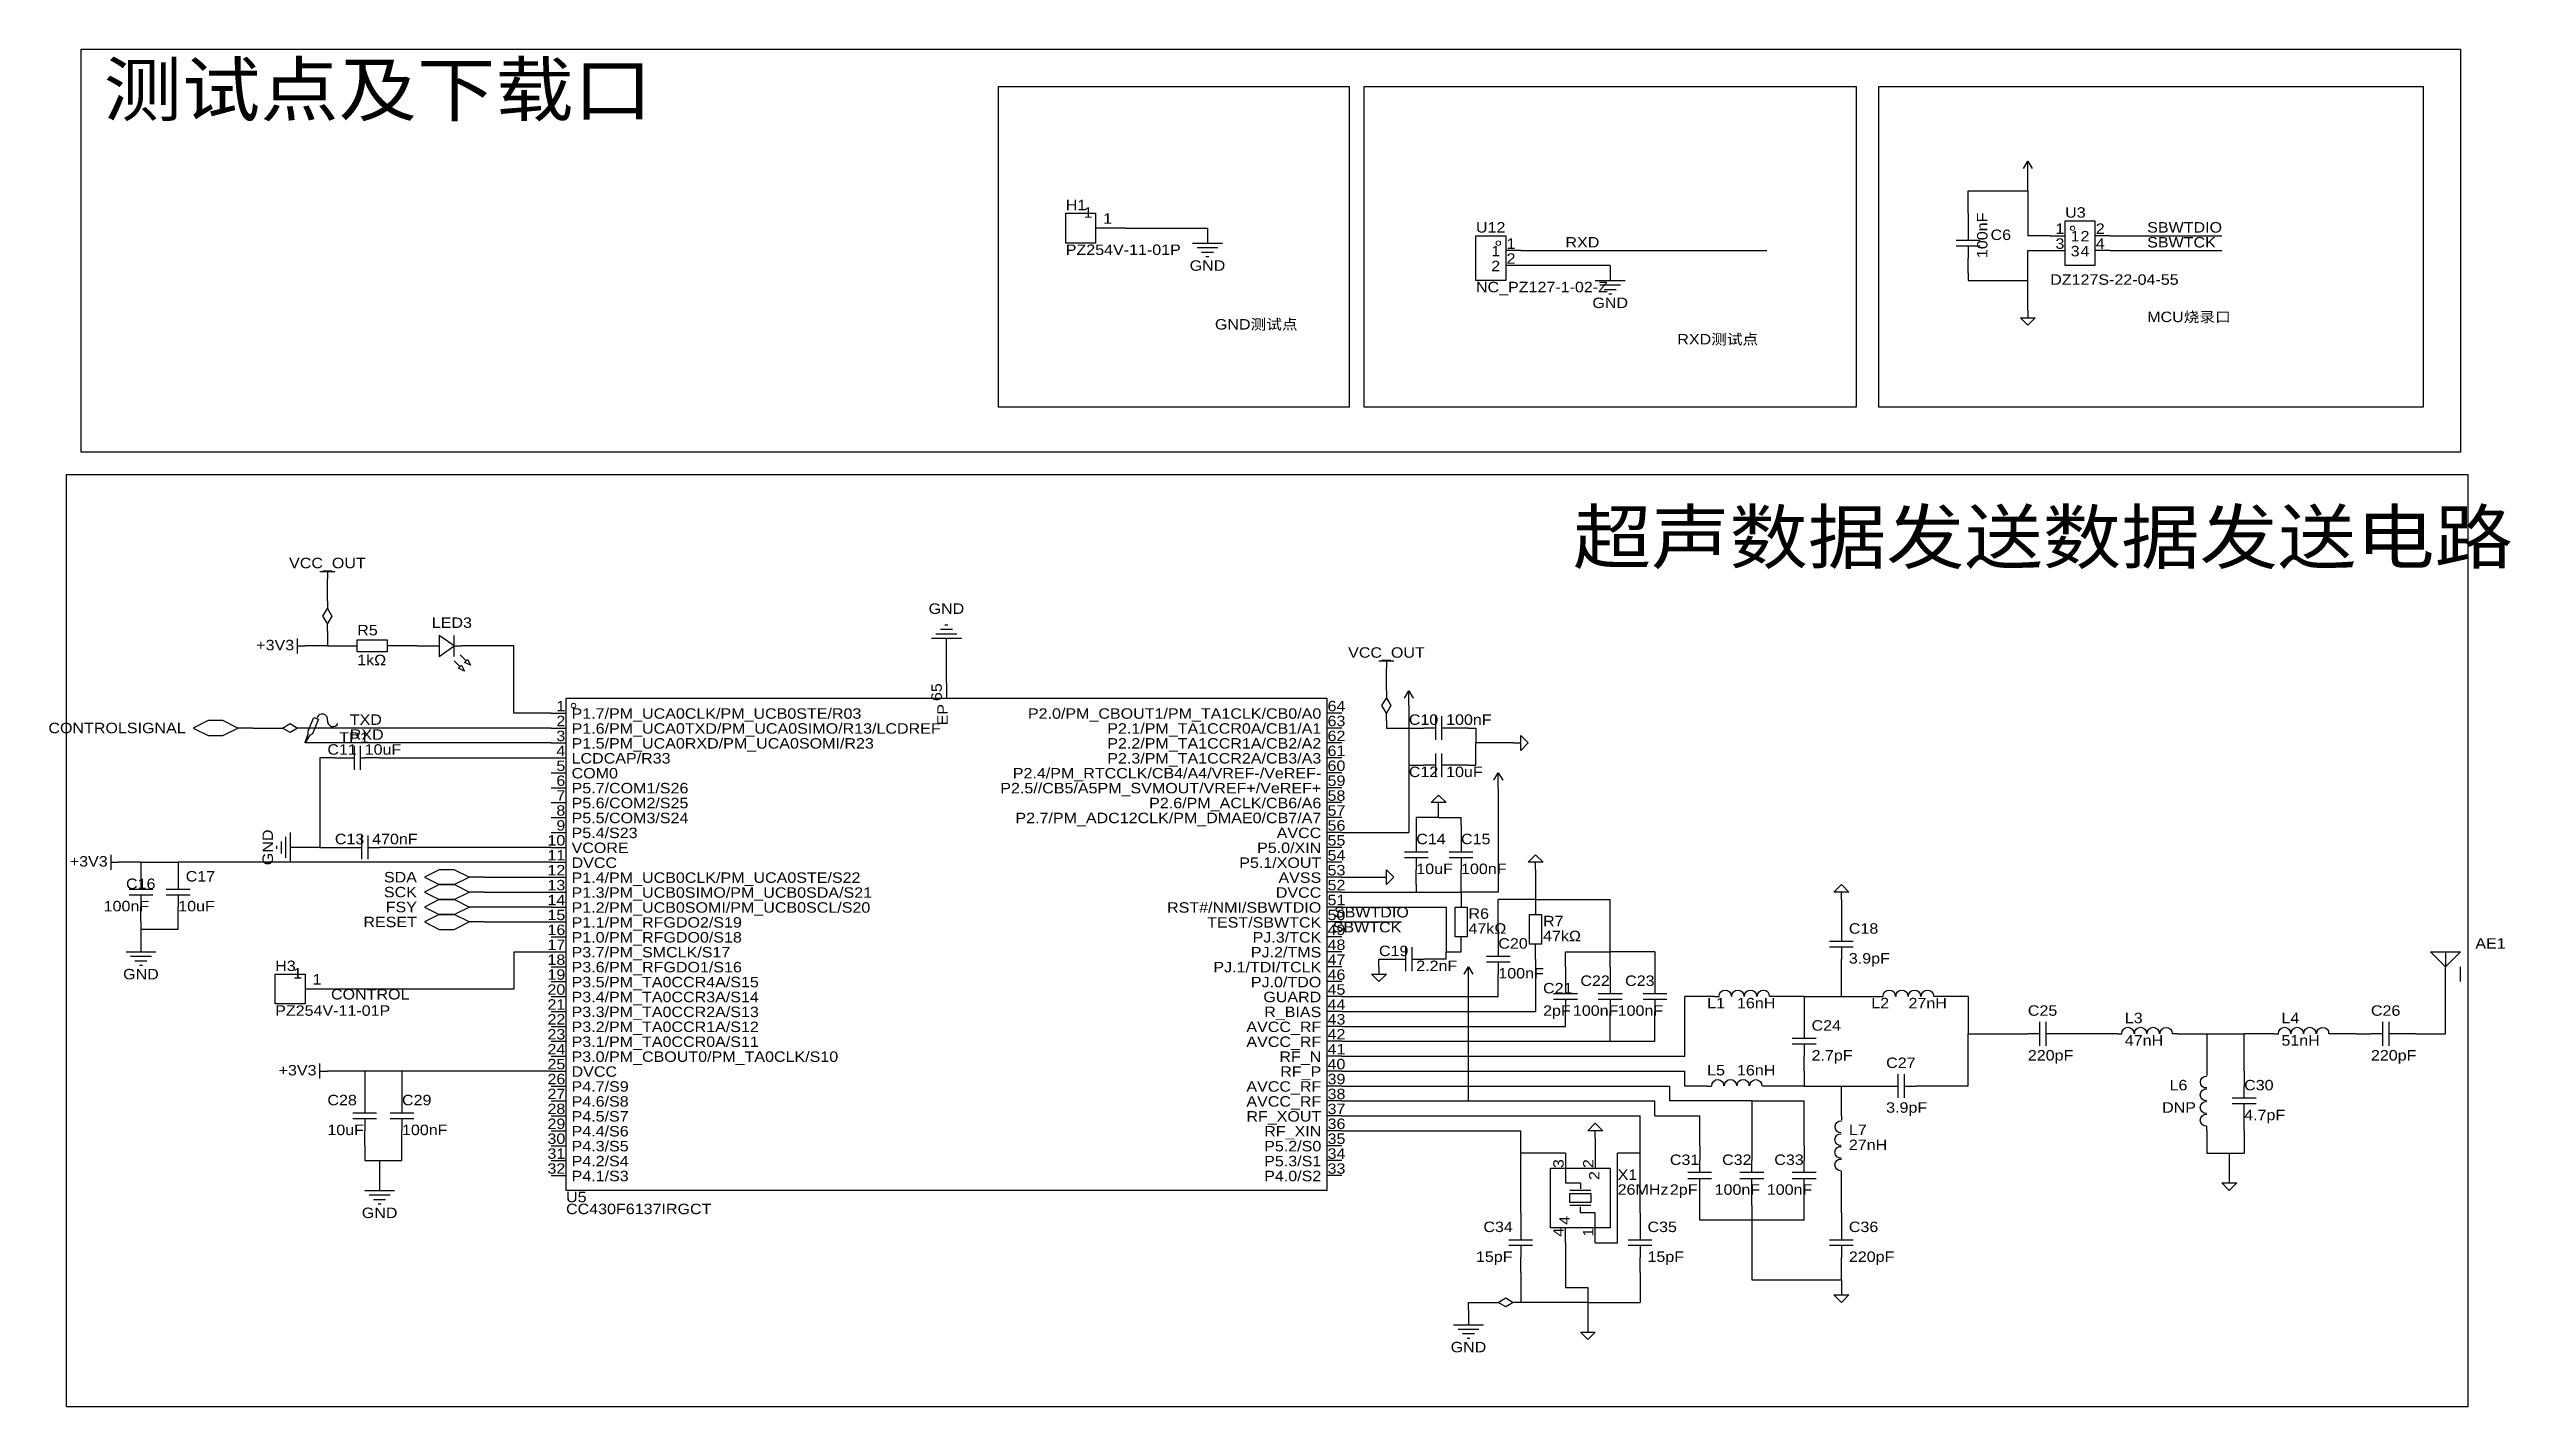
# Model space of a CAD drawing. Header units: millimetres. Extents: x 3 to 423, y 62 to 293.
import ezdxf
from ezdxf.enums import TextEntityAlignment as Align

# ---------------------------------------------------------------- set-up
doc = ezdxf.new("R2010")
doc.units = ezdxf.units.MM
doc.header["$MEASUREMENT"] = 0
doc.styles.get("Standard").update_dxf_attribs({"font": 'arial.ttf'})

msp = doc.modelspace()

# ---------------------------------------------------------------- linework, layer by layer
at = {"color": 1, "true_color": 0x000000}
for points in [[(8.89, 293.37), (414.02, 293.37), (414.02, 224.79), (8.89, 224.79)], [(165.1, 287.02), (224.79, 287.02), (224.79, 232.41), (165.1, 232.41)], [(227.33, 287.02), (311.15, 287.02), (311.15, 232.41), (227.33, 232.41)], [(314.96, 287.02), (407.67, 287.02), (407.67, 232.41), (314.96, 232.41)], [(6.35, 220.98), (415.29, 220.98), (415.29, 62.23), (6.35, 62.23)], [(50.8, 195.58), (50.04, 196.85), (50.8, 198.12), (51.56, 196.85)], [(231.14, 180.34), (230.38, 181.61), (231.14, 182.88), (231.9, 181.61)], [(43.18, 177.8), (44.45, 178.56), (45.72, 177.8), (44.45, 177.04)], [(250.19, 80.01), (251.46, 80.77), (252.73, 80.01), (251.46, 79.25)]]:
    msp.add_lwpolyline(points, close=True, dxfattribs=at)
at = {"color": 1, "true_color": 0xa00000}
for points in [[(339.6, 273.05), (340.36, 274.32)], [(340.36, 271.78), (340.36, 274.32)], [(340.36, 274.32), (341.12, 273.05)], [(198.12, 260.35), (203.2, 260.35)], [(328.17, 260.86), (332.23, 260.86)], [(330.2, 262.89), (330.2, 260.86)], [(198.88, 259.59), (202.44, 259.59)], [(199.64, 258.83), (201.68, 258.83)], [(200.41, 258.06), (200.91, 258.06)], [(332.23, 259.84), (328.17, 259.84)], [(330.2, 259.84), (330.2, 257.81)], [(266.7, 254), (271.78, 254)], [(267.46, 253.24), (271.02, 253.24)], [(268.22, 252.48), (270.26, 252.48)], [(268.99, 251.71), (269.49, 251.71)], [(340.36, 248.92), (340.36, 247.65), (341.63, 247.65), (340.36, 246.38), (339.09, 247.65), (340.36, 247.65)], [(49.53, 204.47), (52.07, 204.47)], [(50.8, 204.47), (50.8, 203.2)], [(45.72, 190.5), (45.72, 193.04)], [(72.39, 189.99), (72.39, 193.55)], [(158.75, 193.04), (153.67, 193.04)], [(157.99, 193.8), (154.43, 193.8)], [(157.23, 194.56), (155.19, 194.56)], [(156.46, 195.33), (155.96, 195.33)], [(45.72, 191.77), (46.99, 191.77)], [(68.58, 191.77), (69.85, 191.77)], [(72.39, 191.77), (73.66, 191.77)], [(72.39, 189.23), (73.41, 188.21)], [(73.41, 190.25), (74.42, 189.23)], [(229.87, 189.23), (232.41, 189.23)], [(231.14, 189.23), (231.14, 187.96)], [(234.19, 182.88), (234.95, 184.15)], [(234.95, 181.61), (234.95, 184.15)], [(234.95, 184.15), (235.71, 182.88)], [(239.52, 177.8), (237.49, 177.8)], [(239.52, 175.77), (239.52, 179.83)], [(240.54, 179.83), (240.54, 175.77)], [(242.57, 177.8), (240.54, 177.8)], [(252.73, 175.26), (254, 175.26), (254, 176.53), (255.27, 175.26), (254, 173.99), (254, 175.26)], [(54.61, 172.72), (55.37, 172.72)], [(55.37, 174.75), (55.37, 170.69)], [(56.39, 174.75), (56.39, 170.69)], [(56.39, 172.72), (57.15, 172.72)], [(239.52, 169.42), (239.52, 173.48)], [(240.54, 173.48), (240.54, 169.42)], [(239.52, 171.45), (237.49, 171.45)], [(242.57, 171.45), (240.54, 171.45)], [(249.43, 168.91), (250.19, 170.18)], [(250.19, 167.64), (250.19, 170.18)], [(250.19, 170.18), (250.95, 168.91)], [(240.03, 163.83), (240.03, 165.1), (238.76, 165.1), (240.03, 166.37), (241.3, 165.1), (240.03, 165.1)], [(44.45, 160.02), (44.45, 154.94)], [(56.64, 155.45), (56.64, 159.51)], [(57.66, 159.51), (57.66, 155.45)], [(13.97, 153.67), (13.97, 156.21)], [(42.16, 157.73), (42.16, 157.23)], [(42.93, 158.5), (42.93, 156.46)], [(43.69, 159.26), (43.69, 155.7)], [(54.61, 157.48), (56.64, 157.48)], [(57.66, 157.48), (59.69, 157.48)], [(234.19, 156.72), (238.25, 156.72)], [(238.25, 155.7), (234.19, 155.7)], [(236.22, 158.75), (236.22, 156.72)], [(236.22, 155.7), (236.22, 153.67)], [(241.81, 156.72), (245.87, 156.72)], [(245.87, 155.7), (241.81, 155.7)], [(243.84, 158.75), (243.84, 156.72)], [(243.84, 155.7), (243.84, 153.67)], [(256.54, 153.67), (256.54, 154.94), (255.27, 154.94), (256.54, 156.21), (257.81, 154.94), (256.54, 154.94)], [(13.97, 154.94), (15.24, 154.94)], [(19.05, 152.4), (19.05, 150.37)], [(25.4, 152.4), (25.4, 150.37)], [(229.87, 152.4), (231.14, 152.4), (231.14, 153.67), (232.41, 152.4), (231.14, 151.13), (231.14, 152.4)], [(308.61, 148.59), (308.61, 149.86), (307.34, 149.86), (308.61, 151.13), (309.88, 149.86), (308.61, 149.86)], [(17.02, 150.37), (21.08, 150.37)], [(21.08, 149.35), (17.02, 149.35)], [(19.05, 149.35), (19.05, 147.32)], [(23.37, 150.37), (27.43, 150.37)], [(27.43, 149.35), (23.37, 149.35)], [(25.4, 149.35), (25.4, 147.32)], [(308.61, 143.51), (308.61, 141.48)], [(16.51, 139.7), (21.59, 139.7)], [(17.27, 138.94), (20.83, 138.94)], [(232.41, 138.43), (234.44, 138.43)], [(234.44, 136.4), (234.44, 140.46)], [(235.46, 140.46), (235.46, 136.4)], [(235.46, 138.43), (237.49, 138.43)], [(248.16, 138.94), (252.22, 138.94)], [(250.19, 140.97), (250.19, 138.94)], [(306.58, 141.48), (310.64, 141.48)], [(310.64, 140.46), (306.58, 140.46)], [(308.61, 140.46), (308.61, 138.43)], [(411.48, 137.16), (408.94, 139.7)], [(408.94, 139.7), (411.48, 139.7), (414.02, 139.7)], [(414.02, 139.7), (411.48, 137.16)], [(411.48, 139.7), (411.48, 137.16)], [(18.03, 138.18), (20.07, 138.18)], [(18.8, 137.41), (19.3, 137.41)], [(229.87, 137.16), (229.87, 135.89), (231.14, 135.89), (229.87, 134.62), (228.6, 135.89), (229.87, 135.89)], [(244.35, 135.89), (245.11, 137.16)], [(245.11, 134.62), (245.11, 137.16)], [(245.11, 137.16), (245.87, 135.89)], [(252.22, 137.92), (248.16, 137.92)], [(250.19, 137.92), (250.19, 135.89)], [(261.62, 134.62), (261.62, 132.59)], [(269.24, 134.62), (269.24, 132.59)], [(276.86, 134.62), (276.86, 132.59)], [(259.59, 132.59), (263.65, 132.59)], [(263.65, 131.57), (259.59, 131.57)], [(261.62, 131.57), (261.62, 129.54)], [(267.21, 132.59), (271.27, 132.59)], [(271.27, 131.57), (267.21, 131.57)], [(269.24, 131.57), (269.24, 129.54)], [(274.83, 132.59), (278.89, 132.59)], [(278.89, 131.57), (274.83, 131.57)], [(276.86, 131.57), (276.86, 129.54)], [(287.81, 132.1), (287.86, 132.51), (288.08, 132.87), (288.42, 133.11), (288.82, 133.19), (289.23, 133.1), (289.57, 132.87), (289.79, 132.51), (289.83, 132.09)], [(289.97, 132.1), (290.01, 132.51), (290.23, 132.87), (290.57, 133.11), (290.98, 133.19), (291.38, 133.11), (291.72, 132.87), (291.94, 132.51), (291.99, 132.1)], [(292.12, 132.1), (292.17, 132.51), (292.38, 132.87), (292.73, 133.11), (293.13, 133.19), (293.53, 133.11), (293.87, 132.87), (294.09, 132.51), (294.14, 132.1)], [(294.31, 132.1), (294.36, 132.51), (294.58, 132.86), (294.92, 133.09), (295.32, 133.17), (295.72, 133.09), (296.06, 132.86), (296.28, 132.51), (296.33, 132.09)], [(315.75, 132.1), (315.8, 132.51), (316.02, 132.87), (316.36, 133.11), (316.76, 133.19), (317.17, 133.1), (317.51, 132.87), (317.73, 132.51), (317.77, 132.09)], [(317.91, 132.1), (317.95, 132.51), (318.17, 132.87), (318.51, 133.11), (318.92, 133.19), (319.32, 133.11), (319.66, 132.87), (319.88, 132.51), (319.93, 132.1)], [(320.06, 132.1), (320.11, 132.51), (320.32, 132.87), (320.67, 133.11), (321.07, 133.19), (321.47, 133.11), (321.81, 132.87), (322.03, 132.51), (322.08, 132.1)], [(322.25, 132.1), (322.3, 132.51), (322.52, 132.86), (322.86, 133.09), (323.26, 133.17), (323.66, 133.09), (324, 132.86), (324.22, 132.51), (324.27, 132.09)], [(302.26, 127), (302.26, 124.97)], [(342.39, 123.7), (342.39, 127.76)], [(343.41, 127.76), (343.41, 123.7)], [(356.39, 125.75), (356.44, 126.16), (356.66, 126.52), (357, 126.76), (357.4, 126.84), (357.81, 126.75), (358.15, 126.52), (358.37, 126.16), (358.41, 125.74)], [(358.55, 125.75), (358.59, 126.16), (358.81, 126.52), (359.15, 126.76), (359.56, 126.84), (359.96, 126.76), (360.3, 126.52), (360.52, 126.16), (360.57, 125.75)], [(360.7, 125.75), (360.75, 126.16), (360.96, 126.52), (361.31, 126.76), (361.71, 126.84), (362.11, 126.76), (362.45, 126.52), (362.67, 126.16), (362.72, 125.75)], [(362.89, 125.75), (362.94, 126.16), (363.16, 126.51), (363.5, 126.74), (363.9, 126.82), (364.3, 126.74), (364.64, 126.51), (364.86, 126.16), (364.91, 125.74)], [(383.06, 125.75), (383.11, 126.16), (383.33, 126.52), (383.67, 126.76), (384.07, 126.84), (384.48, 126.75), (384.82, 126.52), (385.04, 126.16), (385.08, 125.74)], [(385.22, 125.75), (385.26, 126.16), (385.48, 126.52), (385.82, 126.76), (386.23, 126.84), (386.63, 126.76), (386.97, 126.52), (387.19, 126.16), (387.24, 125.75)], [(387.37, 125.75), (387.42, 126.16), (387.63, 126.52), (387.98, 126.76), (388.38, 126.84), (388.78, 126.76), (389.12, 126.52), (389.34, 126.16), (389.39, 125.75)], [(389.56, 125.75), (389.61, 126.16), (389.83, 126.51), (390.17, 126.74), (390.57, 126.82), (390.97, 126.74), (391.31, 126.51), (391.53, 126.16), (391.58, 125.74)], [(400.81, 123.7), (400.81, 127.76)], [(401.83, 127.76), (401.83, 123.7)], [(300.23, 124.97), (304.29, 124.97)], [(304.29, 123.95), (300.23, 123.95)], [(302.26, 123.95), (302.26, 121.92)], [(342.39, 125.73), (340.36, 125.73)], [(345.44, 125.73), (343.41, 125.73)], [(400.81, 125.73), (398.78, 125.73)], [(403.86, 125.73), (401.83, 125.73)], [(49.53, 118.11), (49.53, 120.65)], [(49.53, 119.38), (50.8, 119.38)], [(286.54, 116.86), (286.59, 117.27), (286.81, 117.63), (287.15, 117.87), (287.55, 117.95), (287.96, 117.86), (288.3, 117.63), (288.52, 117.27), (288.56, 116.85)], [(288.7, 116.86), (288.74, 117.27), (288.96, 117.63), (289.3, 117.87), (289.71, 117.95), (290.11, 117.87), (290.45, 117.63), (290.67, 117.27), (290.72, 116.86)], [(290.85, 116.86), (290.9, 117.27), (291.11, 117.63), (291.46, 117.87), (291.86, 117.95), (292.26, 117.87), (292.6, 117.63), (292.82, 117.27), (292.87, 116.86)], [(293.04, 116.86), (293.09, 117.27), (293.31, 117.62), (293.65, 117.85), (294.05, 117.93), (294.45, 117.85), (294.79, 117.62), (295.01, 117.27), (295.06, 116.85)], [(318.26, 114.81), (318.26, 118.87)], [(319.28, 118.87), (319.28, 114.81)], [(370.82, 116.51), (370.41, 116.56), (370.06, 116.78), (369.83, 117.12), (369.75, 117.52), (369.83, 117.92), (370.06, 118.26), (370.41, 118.48), (370.83, 118.53)], [(57.15, 114.3), (57.15, 112.27)], [(63.5, 114.3), (63.5, 112.27)], [(316.23, 116.84), (318.26, 116.84)], [(319.28, 116.84), (321.31, 116.84)], [(370.82, 114.32), (370.41, 114.37), (370.05, 114.58), (369.81, 114.93), (369.73, 115.33), (369.81, 115.73), (370.05, 116.07), (370.41, 116.29), (370.82, 116.34)], [(370.82, 112.17), (370.41, 112.21), (370.05, 112.43), (369.81, 112.77), (369.73, 113.18), (369.81, 113.58), (370.05, 113.92), (370.41, 114.14), (370.82, 114.19)], [(375.16, 114.81), (379.22, 114.81)], [(379.22, 113.79), (375.16, 113.79)], [(377.19, 114.81), (377.19, 116.84)], [(377.19, 111.76), (377.19, 113.79)], [(55.12, 112.27), (59.18, 112.27)], [(59.18, 111.25), (55.12, 111.25)], [(57.15, 111.25), (57.15, 109.22)], [(61.47, 112.27), (65.53, 112.27)], [(65.53, 111.25), (61.47, 111.25)], [(63.5, 111.25), (63.5, 109.22)], [(266.7, 107.95), (266.7, 109.22), (265.43, 109.22), (266.7, 110.49), (267.97, 109.22), (266.7, 109.22)], [(308.59, 108.89), (308.18, 108.94), (307.83, 109.16), (307.6, 109.5), (307.52, 109.9), (307.6, 110.3), (307.83, 110.64), (308.18, 110.86), (308.6, 110.91)], [(370.82, 110.01), (370.41, 110.06), (370.05, 110.28), (369.81, 110.62), (369.73, 111.02), (369.82, 111.43), (370.05, 111.77), (370.41, 111.99), (370.83, 112.03)], [(308.59, 106.7), (308.18, 106.75), (307.82, 106.96), (307.58, 107.31), (307.5, 107.71), (307.58, 108.11), (307.82, 108.45), (308.18, 108.67), (308.59, 108.72)], [(308.59, 104.55), (308.18, 104.59), (307.82, 104.81), (307.58, 105.15), (307.5, 105.56), (307.58, 105.96), (307.82, 106.3), (308.18, 106.52), (308.59, 106.57)], [(261.62, 102.87), (261.62, 100.33), (264.16, 100.33), (264.16, 99.31)], [(286.51, 102.11), (282.45, 102.11)], [(282.45, 101.09), (286.51, 101.09)], [(284.48, 102.11), (284.48, 104.14)], [(284.48, 99.06), (284.48, 101.09)], [(295.4, 102.11), (291.34, 102.11)], [(291.34, 101.09), (295.4, 101.09)], [(293.37, 102.11), (293.37, 104.14)], [(293.37, 99.06), (293.37, 101.09)], [(304.29, 102.11), (300.23, 102.11)], [(300.23, 101.09), (304.29, 101.09)], [(302.26, 102.11), (302.26, 104.14)], [(302.26, 99.06), (302.26, 101.09)], [(308.59, 102.39), (308.18, 102.44), (307.82, 102.66), (307.58, 103), (307.5, 103.4), (307.59, 103.81), (307.82, 104.15), (308.18, 104.37), (308.6, 104.41)], [(374.65, 101.6), (374.65, 100.33), (375.92, 100.33), (374.65, 99.06), (373.38, 100.33), (374.65, 100.33)], [(57.15, 99.06), (62.23, 99.06)], [(57.91, 98.3), (61.47, 98.3)], [(58.67, 97.54), (60.71, 97.54)], [(59.44, 96.77), (59.94, 96.77)], [(265.94, 99.06), (262.38, 99.06)], [(265.94, 97.03), (262.38, 97.03), (262.38, 98.55), (265.94, 98.55)], [(265.94, 96.52), (262.38, 96.52)], [(265.18, 99.06), (263.14, 99.06)], [(265.18, 96.52), (263.14, 96.52)], [(265.94, 98.55), (265.94, 97.03)], [(254, 92.71), (254, 90.68)], [(266.7, 92.71), (266.7, 95.25), (264.16, 95.25), (264.16, 96.27)], [(274.32, 92.71), (274.32, 90.68)], [(308.61, 92.71), (308.61, 90.68)], [(251.97, 90.68), (256.03, 90.68)], [(256.03, 89.66), (251.97, 89.66)], [(254, 89.66), (254, 87.63)], [(272.29, 90.68), (276.35, 90.68)], [(276.35, 89.66), (272.29, 89.66)], [(274.32, 89.66), (274.32, 87.63)], [(306.58, 90.68), (310.64, 90.68)], [(310.64, 89.66), (306.58, 89.66)], [(308.61, 89.66), (308.61, 87.63)], [(308.61, 82.55), (308.61, 81.28), (309.88, 81.28), (308.61, 80.01), (307.34, 81.28), (308.61, 81.28)], [(242.57, 76.2), (247.65, 76.2)], [(265.43, 76.2), (265.43, 74.93), (266.7, 74.93), (265.43, 73.66), (264.16, 74.93), (265.43, 74.93)], [(243.33, 75.44), (246.89, 75.44)], [(244.09, 74.68), (246.13, 74.68)], [(244.86, 73.91), (245.36, 73.91)]]:
    msp.add_lwpolyline(points, dxfattribs=at)
at = {"color": 1, "true_color": 0x008800}
for points in [[(330.2, 269.24), (340.36, 269.24)], [(330.2, 265.43), (330.2, 269.24)], [(340.36, 269.24), (340.36, 271.78)], [(340.36, 269.24), (340.36, 261.62)], [(186.69, 262.89), (200.66, 262.89)], [(344.17, 261.62), (340.36, 261.62)], [(354.33, 261.62), (373.38, 261.62)], [(254, 259.08), (295.91, 259.08)], [(269.24, 256.54), (254, 256.54)], [(340.36, 254), (340.36, 259.08)], [(340.36, 259.08), (344.17, 259.08)], [(354.33, 259.08), (373.38, 259.08)], [(330.2, 255.27), (330.2, 254)], [(330.2, 254), (340.36, 254)], [(340.36, 248.92), (340.36, 254)], [(50.8, 199.39), (50.8, 201.93)], [(50.8, 194.31), (50.8, 191.77)], [(50.8, 191.77), (48.26, 191.77)], [(50.8, 191.77), (53.34, 191.77)], [(66.04, 191.77), (63.5, 191.77)], [(82.55, 191.77), (76.2, 191.77)], [(82.55, 180.34), (82.55, 191.77)], [(156.21, 185.42), (156.21, 190.5)], [(231.14, 184.15), (231.14, 186.69)], [(88.9, 180.34), (82.55, 180.34)], [(234.95, 181.61), (234.95, 177.8)], [(38.1, 177.8), (41.91, 177.8)], [(88.9, 177.8), (46.99, 177.8)], [(231.14, 179.07), (231.14, 177.8)], [(231.14, 177.8), (234.95, 177.8)], [(234.95, 177.8), (234.95, 171.45)], [(245.11, 177.8), (246.38, 177.8)], [(246.38, 177.8), (246.38, 175.26)], [(88.9, 175.26), (46.99, 175.26)], [(49.53, 172.72), (49.53, 157.48)], [(52.07, 172.72), (49.53, 172.72)], [(59.69, 172.72), (88.9, 172.72)], [(246.38, 171.45), (246.38, 175.26)], [(252.73, 175.26), (246.38, 175.26)], [(234.95, 171.45), (234.95, 160.02)], [(245.11, 171.45), (246.38, 171.45)], [(240.03, 162.56), (240.03, 163.83)], [(250.19, 167.64), (250.19, 149.86)], [(223.52, 160.02), (234.95, 160.02)], [(240.03, 162.56), (236.22, 162.56)], [(236.22, 162.56), (236.22, 161.29)], [(240.03, 162.56), (243.84, 162.56)], [(243.84, 161.29), (243.84, 162.56)], [(49.53, 157.48), (46.99, 157.48)], [(49.53, 157.48), (52.07, 157.48)], [(88.9, 157.48), (62.23, 157.48)], [(19.05, 154.94), (16.51, 154.94)], [(19.05, 154.94), (25.4, 154.94)], [(88.9, 154.94), (25.4, 154.94)], [(77.47, 152.4), (88.9, 152.4)], [(223.52, 152.4), (229.87, 152.4)], [(236.22, 151.13), (236.22, 149.86)], [(243.84, 149.86), (243.84, 151.13)], [(256.54, 153.67), (256.54, 148.59)], [(77.47, 149.86), (88.9, 149.86)], [(88.9, 147.32), (77.47, 147.32)], [(223.52, 149.86), (236.22, 149.86)], [(223.52, 147.32), (241.3, 147.32)], [(236.22, 149.86), (243.84, 149.86)], [(241.3, 147.32), (241.3, 139.7)], [(250.19, 149.86), (243.84, 149.86)], [(256.54, 148.59), (250.19, 148.59)], [(250.19, 143.51), (250.19, 148.59)], [(256.54, 148.59), (269.24, 148.59)], [(269.24, 139.7), (269.24, 148.59)], [(308.61, 148.59), (308.61, 146.05)], [(19.05, 144.78), (19.05, 143.51)], [(25.4, 143.51), (19.05, 143.51)], [(19.05, 143.51), (19.05, 142.24)], [(25.4, 143.51), (25.4, 144.78)], [(77.47, 144.78), (88.9, 144.78)], [(223.52, 144.78), (233.68, 144.78)], [(82.55, 139.7), (88.9, 139.7)], [(82.55, 139.7), (82.55, 133.35)], [(229.87, 137.16), (229.87, 138.43)], [(241.3, 138.43), (240.03, 138.43)], [(241.3, 138.43), (241.3, 139.7)], [(241.3, 139.7), (243.84, 139.7)], [(256.54, 138.43), (256.54, 129.54)], [(261.62, 139.7), (269.24, 139.7)], [(261.62, 137.16), (261.62, 139.7)], [(276.86, 139.7), (269.24, 139.7)], [(269.24, 137.16), (269.24, 139.7)], [(276.86, 139.7), (276.86, 137.16)], [(245.11, 132.08), (245.11, 134.62)], [(308.61, 132.08), (308.61, 135.89)], [(411.48, 125.73), (411.48, 134.62)], [(82.55, 133.35), (52.07, 133.35)], [(223.52, 132.08), (245.11, 132.08)], [(245.11, 132.08), (250.19, 132.08)], [(245.11, 127), (245.11, 132.08)], [(250.19, 132.08), (250.19, 133.35)], [(287.02, 132.08), (281.94, 132.08)], [(281.94, 121.92), (281.94, 132.08)], [(302.26, 132.08), (297.18, 132.08)], [(302.26, 132.08), (302.26, 129.54)], [(302.26, 132.08), (308.61, 132.08)], [(308.61, 132.08), (314.96, 132.08)], [(330.2, 132.08), (325.12, 132.08)], [(330.2, 132.08), (330.2, 125.73)], [(223.52, 129.54), (256.54, 129.54)], [(223.52, 127), (245.11, 127)], [(245.11, 127), (261.62, 127)], [(245.11, 124.46), (245.11, 127)], [(269.24, 124.46), (269.24, 127)], [(276.86, 124.46), (276.86, 127)], [(223.52, 124.46), (245.11, 124.46)], [(223.52, 121.92), (281.94, 121.92)], [(245.11, 124.46), (269.24, 124.46)], [(245.11, 116.84), (245.11, 124.46)], [(269.24, 124.46), (276.86, 124.46)], [(330.2, 116.84), (330.2, 125.73)], [(330.2, 125.73), (337.82, 125.73)], [(355.6, 125.73), (347.98, 125.73)], [(365.76, 125.73), (370.84, 125.73)], [(370.84, 125.73), (370.84, 119.38)], [(370.84, 125.73), (377.19, 125.73)], [(377.19, 119.38), (377.19, 125.73)], [(382.27, 125.73), (377.19, 125.73)], [(396.24, 125.73), (392.43, 125.73)], [(406.4, 125.73), (411.48, 125.73)], [(57.15, 119.38), (52.07, 119.38)], [(63.5, 119.38), (57.15, 119.38)], [(57.15, 119.38), (57.15, 116.84)], [(63.5, 119.38), (63.5, 116.84)], [(88.9, 119.38), (63.5, 119.38)], [(223.52, 119.38), (281.94, 119.38)], [(281.94, 116.84), (281.94, 119.38)], [(302.26, 119.38), (302.26, 116.84)], [(223.52, 116.84), (245.11, 116.84)], [(223.52, 114.3), (245.11, 114.3)], [(245.11, 116.84), (279.4, 116.84)], [(245.11, 114.3), (245.11, 116.84)], [(245.11, 114.3), (276.86, 114.3)], [(276.86, 111.76), (276.86, 114.3)], [(279.4, 114.3), (279.4, 116.84)], [(293.37, 114.3), (279.4, 114.3)], [(285.75, 116.84), (281.94, 116.84)], [(293.37, 114.3), (293.37, 106.68)], [(293.37, 114.3), (302.26, 114.3)], [(302.26, 116.84), (295.91, 116.84)], [(302.26, 116.84), (308.61, 116.84)], [(302.26, 106.68), (302.26, 114.3)], [(308.61, 111.76), (308.61, 116.84)], [(308.61, 116.84), (313.69, 116.84)], [(330.2, 116.84), (323.85, 116.84)], [(223.52, 111.76), (274.32, 111.76)], [(223.52, 109.22), (254, 109.22)], [(254, 105.41), (254, 109.22)], [(274.32, 105.41), (274.32, 111.76)], [(276.86, 111.76), (284.48, 111.76)], [(284.48, 106.68), (284.48, 111.76)], [(370.84, 109.22), (370.84, 105.41)], [(377.19, 109.22), (377.19, 105.41)], [(57.15, 106.68), (57.15, 104.14)], [(63.5, 104.14), (63.5, 106.68)], [(254, 95.25), (254, 105.41)], [(261.62, 105.41), (254, 105.41)], [(266.7, 107.95), (266.7, 105.41)], [(270.51, 90.17), (270.51, 105.41)], [(274.32, 105.41), (270.51, 105.41)], [(274.32, 95.25), (274.32, 105.41)], [(370.84, 105.41), (374.65, 105.41)], [(374.65, 105.41), (377.19, 105.41)], [(374.65, 105.41), (374.65, 101.6)], [(57.15, 104.14), (59.69, 104.14)], [(59.69, 104.14), (63.5, 104.14)], [(59.69, 104.14), (59.69, 101.6)], [(308.61, 95.25), (308.61, 101.6)], [(284.48, 93.98), (284.48, 96.52)], [(293.37, 96.52), (293.37, 93.98)], [(302.26, 93.98), (302.26, 96.52)], [(293.37, 93.98), (284.48, 93.98)], [(293.37, 93.98), (293.37, 83.82)], [(302.26, 93.98), (293.37, 93.98)], [(261.62, 90.17), (261.62, 82.55)], [(266.7, 90.17), (270.51, 90.17)], [(254, 85.09), (254, 80.01)], [(274.32, 85.09), (274.32, 80.01)], [(308.61, 83.82), (308.61, 85.09)], [(245.11, 80.01), (248.92, 80.01)], [(245.11, 78.74), (245.11, 80.01)], [(265.43, 80.01), (254, 80.01)], [(261.62, 82.55), (265.43, 82.55)], [(265.43, 82.55), (265.43, 80.01)], [(265.43, 80.01), (265.43, 76.2)], [(265.43, 80.01), (274.32, 80.01)], [(293.37, 83.82), (308.61, 83.82)], [(308.61, 83.82), (308.61, 82.55)]]:
    msp.add_lwpolyline(points, dxfattribs=at)
at = {"color": 1, "true_color": 0xa00000}
for points in [[(181.61, 260.35), (176.53, 260.35), (176.53, 265.43), (181.61, 265.43)], [(346.71, 264.16), (351.79, 264.16), (351.79, 256.54), (346.71, 256.54)], [(251.46, 254), (246.38, 254), (246.38, 261.62), (251.46, 261.62)], [(69.85, 189.99), (72.39, 191.77), (69.85, 193.55)], [(60.96, 190.75), (55.88, 190.75), (55.88, 192.79), (60.96, 192.79)], [(75.18, 188.47), (74.17, 188.98), (74.68, 189.48)], [(74.17, 187.45), (73.15, 187.96), (73.66, 188.47)], [(91.44, 182.88), (220.98, 182.88), (220.98, 99.06), (91.44, 99.06)], [(35.56, 177.8), (33.02, 179.07), (30.48, 179.07), (27.94, 177.8), (30.48, 176.53), (33.02, 176.53)], [(46.99, 175.26), (47.5, 176.78), (47.5, 177.29), (48.51, 179.58), (49.28, 179.32), (48.26, 176.78), (47.75, 176.53)], [(74.93, 152.4), (72.39, 153.67), (69.85, 153.67), (67.31, 152.4), (69.85, 151.13), (72.39, 151.13)], [(74.93, 149.86), (72.39, 151.13), (69.85, 151.13), (67.31, 149.86), (69.85, 148.59), (72.39, 148.59)], [(74.93, 147.32), (72.39, 148.59), (69.85, 148.59), (67.31, 147.32), (69.85, 146.05), (72.39, 146.05)], [(242.82, 142.24), (242.82, 147.32), (244.86, 147.32), (244.86, 142.24)], [(74.93, 144.78), (72.39, 146.05), (69.85, 146.05), (67.31, 144.78), (69.85, 143.51), (72.39, 143.51)], [(255.52, 140.97), (255.52, 146.05), (257.56, 146.05), (257.56, 140.97)], [(46.99, 130.81), (41.91, 130.81), (41.91, 135.89), (46.99, 135.89)], [(259.08, 92.71), (259.08, 102.87), (269.24, 102.87), (269.24, 92.71)], [(262.38, 98.55), (265.94, 98.55), (265.94, 97.03), (262.38, 97.03)]]:
    msp.add_lwpolyline(points, close=True, dxfattribs=at)
at = {"color": 1, "true_color": 0x880000}
for points in [[(330.2, 265.43), (330.2, 262.89)], [(186.69, 262.89), (181.61, 262.89)], [(200.66, 262.89), (200.66, 260.35)], [(344.17, 261.62), (346.71, 261.62)], [(354.33, 261.62), (351.79, 261.62)], [(254, 259.08), (251.46, 259.08)], [(254, 256.54), (251.46, 256.54)], [(269.24, 256.54), (269.24, 254)], [(330.2, 255.27), (330.2, 257.81)], [(344.17, 259.08), (346.71, 259.08)], [(354.33, 259.08), (351.79, 259.08)], [(50.8, 201.93), (50.8, 203.2)], [(50.8, 199.39), (50.8, 198.12)], [(50.8, 194.31), (50.8, 195.58)], [(156.21, 190.5), (156.21, 193.04)], [(48.26, 191.77), (46.99, 191.77)], [(53.34, 191.77), (55.88, 191.77)], [(63.5, 191.77), (60.96, 191.77)], [(66.04, 191.77), (68.58, 191.77)], [(76.2, 191.77), (73.66, 191.77)], [(156.21, 185.42), (156.21, 182.88)], [(231.14, 186.69), (231.14, 187.96)], [(88.9, 180.34), (91.44, 180.34)], [(223.52, 180.34), (220.98, 180.34)], [(231.14, 184.15), (231.14, 182.88)], [(231.14, 179.07), (231.14, 180.34)], [(38.1, 177.8), (35.56, 177.8)], [(41.91, 177.8), (43.18, 177.8)], [(46.99, 177.8), (45.72, 177.8)], [(88.9, 177.8), (91.44, 177.8)], [(223.52, 177.8), (220.98, 177.8)], [(234.95, 177.8), (237.49, 177.8)], [(245.11, 177.8), (242.57, 177.8)], [(46.99, 175.26), (46.99, 175.51)], [(52.07, 172.72), (54.61, 172.72)], [(59.69, 172.72), (57.15, 172.72)], [(88.9, 175.26), (91.44, 175.26)], [(88.9, 172.72), (91.44, 172.72)], [(223.52, 175.26), (220.98, 175.26)], [(223.52, 172.72), (220.98, 172.72)], [(88.9, 170.18), (91.44, 170.18)], [(223.52, 170.18), (220.98, 170.18)], [(234.95, 171.45), (237.49, 171.45)], [(245.11, 171.45), (242.57, 171.45)], [(88.9, 167.64), (91.44, 167.64)], [(88.9, 165.1), (91.44, 165.1)], [(223.52, 167.64), (220.98, 167.64)], [(223.52, 165.1), (220.98, 165.1)], [(88.9, 162.56), (91.44, 162.56)], [(88.9, 160.02), (91.44, 160.02)], [(223.52, 162.56), (220.98, 162.56)], [(223.52, 160.02), (220.98, 160.02)], [(236.22, 161.29), (236.22, 158.75)], [(243.84, 161.29), (243.84, 158.75)], [(46.99, 157.48), (44.45, 157.48)], [(52.07, 157.48), (54.61, 157.48)], [(62.23, 157.48), (59.69, 157.48)], [(88.9, 157.48), (91.44, 157.48)], [(223.52, 157.48), (220.98, 157.48)], [(16.51, 154.94), (15.24, 154.94)], [(19.05, 154.94), (19.05, 152.4)], [(25.4, 154.94), (25.4, 152.4)], [(77.47, 152.4), (74.93, 152.4)], [(88.9, 154.94), (91.44, 154.94)], [(88.9, 152.4), (91.44, 152.4)], [(223.52, 154.94), (220.98, 154.94)], [(223.52, 152.4), (220.98, 152.4)], [(236.22, 151.13), (236.22, 153.67)], [(243.84, 151.13), (243.84, 153.67)], [(19.05, 144.78), (19.05, 147.32)], [(25.4, 144.78), (25.4, 147.32)], [(77.47, 149.86), (74.93, 149.86)], [(77.47, 147.32), (74.93, 147.32)], [(88.9, 149.86), (91.44, 149.86)], [(88.9, 147.32), (91.44, 147.32)], [(223.52, 149.86), (220.98, 149.86)], [(223.52, 147.32), (220.98, 147.32)], [(243.84, 149.86), (243.84, 147.32)], [(256.54, 148.59), (256.54, 146.05)], [(77.47, 144.78), (74.93, 144.78)], [(88.9, 144.78), (91.44, 144.78)], [(223.52, 144.78), (220.98, 144.78)], [(250.19, 143.51), (250.19, 140.97)], [(308.61, 146.05), (308.61, 143.51)], [(19.05, 142.24), (19.05, 139.7)], [(88.9, 142.24), (91.44, 142.24)], [(88.9, 139.7), (91.44, 139.7)], [(223.52, 142.24), (220.98, 142.24)], [(223.52, 139.7), (220.98, 139.7)], [(229.87, 138.43), (232.41, 138.43)], [(240.03, 138.43), (237.49, 138.43)], [(243.84, 139.7), (243.84, 142.24)], [(256.54, 138.43), (256.54, 140.97)], [(308.61, 135.89), (308.61, 138.43)], [(88.9, 137.16), (91.44, 137.16)], [(88.9, 134.62), (91.44, 134.62)], [(223.52, 137.16), (220.98, 137.16)], [(223.52, 134.62), (220.98, 134.62)], [(250.19, 133.35), (250.19, 135.89)], [(261.62, 137.16), (261.62, 134.62)], [(269.24, 137.16), (269.24, 134.62)], [(276.86, 137.16), (276.86, 134.62)], [(411.48, 134.62), (411.48, 137.16)], [(414.02, 134.62), (414.02, 137.16)], [(52.07, 133.35), (46.99, 133.35)], [(88.9, 132.08), (91.44, 132.08)], [(223.52, 132.08), (220.98, 132.08)], [(287.02, 132.08), (287.78, 132.08)], [(297.18, 132.08), (296.42, 132.08)], [(314.96, 132.08), (315.72, 132.08)], [(325.12, 132.08), (324.36, 132.08)], [(88.9, 129.54), (91.44, 129.54)], [(88.9, 127), (91.44, 127)], [(223.52, 129.54), (220.98, 129.54)], [(223.52, 127), (220.98, 127)], [(261.62, 127), (261.62, 129.54)], [(269.24, 127), (269.24, 129.54)], [(276.86, 127), (276.86, 129.54)], [(302.26, 129.54), (302.26, 127)], [(88.9, 124.46), (91.44, 124.46)], [(88.9, 121.92), (91.44, 121.92)], [(223.52, 124.46), (220.98, 124.46)], [(223.52, 121.92), (220.98, 121.92)], [(302.26, 119.38), (302.26, 121.92)], [(337.82, 125.73), (340.36, 125.73)], [(347.98, 125.73), (345.44, 125.73)], [(355.6, 125.73), (356.36, 125.73)], [(365.76, 125.73), (365, 125.73)], [(382.27, 125.73), (383.03, 125.73)], [(392.43, 125.73), (391.67, 125.73)], [(396.24, 125.73), (398.78, 125.73)], [(406.4, 125.73), (403.86, 125.73)], [(52.07, 119.38), (50.8, 119.38)], [(88.9, 119.38), (91.44, 119.38)], [(223.52, 119.38), (220.98, 119.38)], [(370.84, 119.38), (370.84, 118.62)], [(377.19, 119.38), (377.19, 116.84)], [(57.15, 116.84), (57.15, 114.3)], [(63.5, 116.84), (63.5, 114.3)], [(88.9, 116.84), (91.44, 116.84)], [(88.9, 114.3), (91.44, 114.3)], [(223.52, 116.84), (220.98, 116.84)], [(223.52, 114.3), (220.98, 114.3)], [(285.75, 116.84), (286.51, 116.84)], [(295.91, 116.84), (295.15, 116.84)], [(313.69, 116.84), (316.23, 116.84)], [(323.85, 116.84), (321.31, 116.84)], [(57.15, 106.68), (57.15, 109.22)], [(63.5, 106.68), (63.5, 109.22)], [(88.9, 111.76), (91.44, 111.76)], [(88.9, 109.22), (91.44, 109.22)], [(223.52, 111.76), (220.98, 111.76)], [(223.52, 109.22), (220.98, 109.22)], [(308.61, 111.76), (308.61, 111)], [(370.84, 109.22), (370.84, 109.98)], [(377.19, 109.22), (377.19, 111.76)], [(88.9, 106.68), (91.44, 106.68)], [(223.52, 106.68), (220.98, 106.68)], [(261.62, 105.41), (261.62, 102.87)], [(266.7, 105.41), (266.7, 102.87)], [(284.48, 106.68), (284.48, 104.14)], [(293.37, 106.68), (293.37, 104.14)], [(302.26, 106.68), (302.26, 104.14)], [(59.69, 101.6), (59.69, 99.06)], [(88.9, 104.14), (91.44, 104.14)], [(88.9, 101.6), (91.44, 101.6)], [(223.52, 104.14), (220.98, 104.14)], [(223.52, 101.6), (220.98, 101.6)], [(308.61, 101.6), (308.61, 102.36)], [(284.48, 96.52), (284.48, 99.06)], [(293.37, 96.52), (293.37, 99.06)], [(302.26, 96.52), (302.26, 99.06)], [(254, 95.25), (254, 92.71)], [(261.62, 90.17), (261.62, 92.71)], [(266.7, 90.17), (266.7, 92.71)], [(274.32, 95.25), (274.32, 92.71)], [(308.61, 95.25), (308.61, 92.71)], [(254, 85.09), (254, 87.63)], [(274.32, 85.09), (274.32, 87.63)], [(308.61, 85.09), (308.61, 87.63)], [(248.92, 80.01), (250.19, 80.01)], [(254, 80.01), (252.73, 80.01)], [(245.11, 78.74), (245.11, 76.2)]]:
    msp.add_lwpolyline(points, dxfattribs=at)
at = {"color": 1, "lineweight": 0, "true_color": 0xa00000}
for centre in [(250.19, 260.35), (347.98, 262.89), (92.71, 181.61)]:
    msp.add_circle(centre, 0.381, dxfattribs=at)
at = {"color": 1, "true_color": 0xa00000}
for centre, radius, start, end in [((49.89, 179.25), 0.928, 348.8182, 519.291), ((51.74, 178.98), 0.94, 174.3595, 333.7498)]:
    msp.add_arc(centre, radius, start, end, dxfattribs=at)

# ---------------------------------------------------------------- texts
at = {"color": 1, "true_color": 0x000000, "width": 1.1}
for s, height, p in [('测试点及下载口', 8.89, (12.7, 279.4)), ('1', 1.78, (182.88, 263.12)), ('1', 1.78, (251.59, 258.85)), ('3', 1.78, (347.65, 257.58)), ('1', 1.78, (347.65, 260.12)), ('4', 1.78, (351.92, 258.85)), ('2', 1.78, (351.92, 261.39)), ('2', 1.78, (251.59, 256.31)), ('GND测试点', 1.778, (201.93, 245.11)), ('MCU烧录口', 1.778, (360.68, 246.38)), ('RXD测试点', 1.778, (280.67, 242.57)), ('超声数据发送数据发送电路', 8.89, (262.89, 203.2)), ('P1.7/PM_UCA0CLK/PM_UCB0STE/R03', 1.778, (92.38, 178.84)), ('64', 1.778, (221.11, 180.11)), ('P1.6/PM_UCA0TXD/PM_UCA0SIMO/R13/LCDREF', 1.778, (92.38, 176.3)), ('P1.5/PM_UCA0RXD/PM_UCA0SOMI/R23', 1.778, (92.38, 173.76)), ('63', 1.778, (221.11, 177.57)), ('62', 1.778, (221.11, 175.03)), ('LCDCAP/R33', 1.778, (92.38, 171.22)), ('61', 1.778, (221.11, 172.49)), ('60', 1.778, (221.11, 169.95)), ('COM0', 1.778, (92.38, 168.68)), ('P5.7/COM1/S26', 1.778, (92.38, 166.14)), ('59', 1.778, (221.11, 167.41)), ('P5.6/COM2/S25', 1.778, (92.38, 163.6)), ('58', 1.778, (221.11, 164.87)), ('57', 1.778, (221.11, 162.33)), ('P5.5/COM3/S24', 1.778, (92.38, 161.06)), ('P5.4/S23', 1.778, (92.38, 158.52)), ('56', 1.778, (221.11, 159.79)), ('55', 1.778, (221.11, 157.25)), ('VCORE', 1.778, (92.38, 155.98)), ('DVCC', 1.778, (92.38, 153.44)), ('54', 1.778, (221.11, 154.71)), ('P1.4/PM_UCB0CLK/PM_UCA0STE/S22', 1.778, (92.38, 150.9)), ('53', 1.778, (221.11, 152.17)), ('52', 1.778, (221.11, 149.63)), ('P1.3/PM_UCB0SIMO/PM_UCB0SDA/S21', 1.778, (92.38, 148.36)), ('P1.2/PM_UCB0SOMI/PM_UCB0SCL/S20', 1.778, (92.38, 145.82)), ('51', 1.778, (221.11, 147.09)), ('50', 1.778, (221.11, 144.55)), ('P1.1/PM_RFGDO2/S19', 1.778, (92.38, 143.28)), ('P1.0/PM_RFGDO0/S18', 1.778, (92.38, 140.74)), ('49', 1.778, (221.11, 142.01)), ('P3.7/PM_SMCLK/S17', 1.778, (92.38, 138.2)), ('48', 1.778, (221.11, 139.47)), ('47', 1.778, (221.11, 136.93)), ('1', 1.78, (48.26, 133.58)), ('P3.6/PM_RFGDO1/S16', 1.778, (92.38, 135.66)), ('P3.5/PM_TA0CCR4A/S15', 1.778, (92.38, 133.12)), ('46', 1.778, (221.11, 134.39)), ('45', 1.778, (221.11, 131.85)), ('P3.4/PM_TA0CCR3A/S14', 1.778, (92.38, 130.58)), ('P3.3/PM_TA0CCR2A/S13', 1.778, (92.38, 128.04)), ('44', 1.778, (221.11, 129.31)), ('P3.2/PM_TA0CCR1A/S12', 1.778, (92.38, 125.5)), ('43', 1.778, (221.11, 126.77)), ('42', 1.778, (221.11, 124.23)), ('P3.1/PM_TA0CCR0A/S11', 1.778, (92.38, 122.96)), ('P3.0/PM_CBOUT0/PM_TA0CLK/S10', 1.778, (92.38, 120.42)), ('41', 1.778, (221.11, 121.69)), ('DVCC', 1.778, (92.38, 117.88)), ('P4.7/S9', 1.778, (92.38, 115.34)), ('40', 1.778, (221.11, 119.15)), ('39', 1.778, (221.11, 116.61)), ('P4.6/S8', 1.778, (92.38, 112.8)), ('38', 1.778, (221.11, 114.07)), ('37', 1.778, (221.11, 111.53)), ('P4.5/S7', 1.778, (92.38, 110.26)), ('P4.4/S6', 1.778, (92.38, 107.72)), ('36', 1.778, (221.11, 108.99)), ('P4.3/S5', 1.778, (92.38, 105.18)), ('P4.2/S4', 1.778, (92.38, 102.64)), ('35', 1.778, (221.11, 106.45)), ('34', 1.778, (221.11, 103.91)), ('P4.1/S3', 1.778, (92.38, 100.1)), ('33', 1.778, (221.11, 101.37))]:
    msp.add_text(s, height=height, dxfattribs=at).set_placement(p, align=Align.BOTTOM_LEFT)
at = {"color": 1, "true_color": 0x000080, "width": 1.1}
for s, p in [('H1', (176.53, 265.43)), ('U3', (346.71, 264.16)), ('PZ254V-11-01P', (176.53, 257.81)), ('U12', (246.38, 261.62)), ('C6', (334.01, 260.35)), ('NC_PZ127-1-02-Z', (246.38, 251.46)), ('DZ127S-22-04-55', (344.17, 252.73)), ('R5', (55.88, 193.04)), ('LED3', (68.58, 194.31)), ('1kΩ', (55.88, 187.96)), ('TP1', (52.83, 174.75)), ('C10', (234.95, 177.8)), ('100nF', (241.3, 177.8)), ('C11', (50.8, 172.72)), ('10uF', (57.15, 172.72)), ('C12', (234.95, 168.91)), ('10uF', (241.3, 168.91)), ('C13', (52.07, 157.48)), ('470nF', (58.42, 157.48)), ('C14', (236.22, 157.48)), ('C15', (243.84, 157.48)), ('C16', (16.51, 149.86)), ('C17', (26.67, 151.13)), ('10uF', (236.22, 152.4)), ('100nF', (243.84, 152.4)), ('100nF', (12.7, 146.05)), ('10uF', (25.4, 146.05)), ('R6', (245.11, 144.78)), ('47kΩ', (245.11, 142.24)), ('47kΩ', (257.81, 140.97)), ('R7', (257.81, 143.51)), ('C18', (309.88, 142.24)), ('C19', (229.87, 138.43)), ('C20', (250.19, 139.7)), ('3.9pF', (309.88, 137.16)), ('AE1', (416.56, 139.7)), ('H3', (41.91, 135.89)), ('2.2nF', (236.22, 135.89)), ('100nF', (250.19, 134.62)), ('C21', (257.81, 132.08)), ('C22', (264.16, 133.35)), ('C23', (271.78, 133.35)), ('PZ254V-11-01P', (41.91, 128.27)), ('2pF', (257.81, 128.27)), ('100nF', (262.89, 128.27)), ('100nF', (270.51, 128.27)), ('L1', (285.75, 129.54)), ('16nH', (290.83, 129.54)), ('L2', (313.69, 129.54)), ('27nH', (320.04, 129.54)), ('C25', (340.36, 128.27)), ('C26', (398.78, 128.27)), ('C24', (303.53, 125.73)), ('L3', (356.87, 127)), ('L4', (383.54, 127)), ('2.7pF', (303.53, 120.65)), ('C27', (316.23, 119.38)), ('220pF', (340.36, 120.65)), ('47nH', (356.87, 123.19)), ('51nH', (383.54, 123.19)), ('220pF', (398.78, 120.65)), ('L5', (285.75, 118.11)), ('16nH', (290.83, 118.11)), ('L6', (364.49, 115.57)), ('C30', (377.19, 115.57)), ('C28', (50.8, 113.03)), ('C29', (63.5, 113.03)), ('3.9pF', (316.23, 111.76)), ('DNP', (363.22, 111.76)), ('10uF', (50.8, 107.95)), ('100nF', (63.5, 107.95)), ('L7', (309.88, 107.95)), ('4.7pF', (377.19, 110.49)), ('C31', (279.4, 102.87)), ('C32', (288.29, 102.87)), ('C33', (297.18, 102.87)), ('27nH', (309.88, 105.41)), ('X1', (270.51, 100.33)), ('CC430F6137IRGCT', (91.44, 94.49)), ('U5', (91.44, 96.52)), ('26MHz', (270.51, 97.79)), ('2pF', (279.4, 97.79)), ('100nF', (287.02, 97.79)), ('100nF', (295.91, 97.79)), ('C34', (247.65, 91.44)), ('C35', (275.59, 91.44)), ('C36', (309.88, 91.44)), ('15pF', (246.38, 86.36)), ('15pF', (275.59, 86.36)), ('220pF', (309.88, 86.36))]:
    msp.add_text(s, height=1.778, dxfattribs=at).set_placement(p, align=Align.BOTTOM_LEFT)
at = {"color": 1, "true_color": 0x000000, "width": 1.1}
for s, height, p in [('1', 1.78, (181.1, 264.14)), ('1', 1.78, (250.52, 257.58)), ('3', 1.78, (346.58, 258.85)), ('1', 1.78, (346.58, 261.39)), ('4', 1.78, (350.85, 257.58)), ('2', 1.78, (350.85, 260.12)), ('2', 1.78, (250.52, 255.04)), ('1', 1.78, (91.31, 180.11)), ('P2.0/PM_CBOUT1/PM_TA1CLK/CB0/A0', 1.778, (220.04, 178.84)), ('3', 1.78, (91.31, 175.03)), ('2', 1.78, (91.31, 177.57)), ('P2.1/PM_TA1CCR0A/CB1/A1', 1.778, (220.04, 176.3)), ('P2.2/PM_TA1CCR1A/CB2/A2', 1.778, (220.04, 173.76)), ('4', 1.78, (91.31, 172.49)), ('5', 1.78, (91.31, 169.95)), ('P2.3/PM_TA1CCR2A/CB3/A3', 1.778, (220.04, 171.22)), ('6', 1.78, (91.31, 167.41)), ('P2.5//CB5/A5PM_SVMOUT/VREF+/VeREF+', 1.778, (220.04, 166.14)), ('P2.4/PM_RTCCLK/CB4/A4/VREF-/VeREF-', 1.778, (220.04, 168.68)), ('8', 1.78, (91.31, 162.33)), ('7', 1.78, (91.31, 164.87)), ('P2.6/PM_ACLK/CB6/A6', 1.778, (220.04, 163.6)), ('10', 1.778, (91.31, 157.25)), ('9', 1.78, (91.31, 159.79)), ('P2.7/PM_ADC12CLK/PM_DMAE0/CB7/A7', 1.778, (220.04, 161.06)), ('AVCC', 1.778, (220.04, 158.52)), ('11', 1.778, (91.31, 154.71)), ('P5.1/XOUT', 1.778, (220.04, 153.44)), ('P5.0/XIN', 1.778, (220.04, 155.98)), ('12', 1.778, (91.31, 152.17)), ('13', 1.778, (91.31, 149.63)), ('AVSS', 1.778, (220.04, 150.9)), ('14', 1.778, (91.31, 147.09)), ('15', 1.778, (91.31, 144.55)), ('RST#/NMI/SBWTDIO', 1.778, (220.04, 145.82)), ('DVCC', 1.778, (220.04, 148.36)), ('16', 1.778, (91.31, 142.01)), ('TEST/SBWTCK', 1.778, (220.04, 143.28)), ('PJ.3/TCK', 1.778, (220.04, 140.74)), ('17', 1.778, (91.31, 139.47)), ('18', 1.778, (91.31, 136.93)), ('PJ.2/TMS', 1.778, (220.04, 138.2)), ('1', 1.78, (46.48, 134.6)), ('20', 1.778, (91.31, 131.85)), ('19', 1.778, (91.31, 134.39)), ('PJ.1/TDI/TCLK', 1.778, (220.04, 135.66)), ('PJ.0/TDO', 1.778, (220.04, 133.12)), ('21', 1.778, (91.31, 129.31)), ('GUARD', 1.778, (220.04, 130.58)), ('R_BIAS', 1.778, (220.04, 128.04)), ('22', 1.778, (91.31, 126.77)), ('23', 1.778, (91.31, 124.23)), ('AVCC_RF', 1.778, (220.04, 125.5)), ('24', 1.778, (91.31, 121.69)), ('AVCC_RF', 1.778, (220.04, 122.96)), ('RF_N', 1.778, (220.04, 120.42)), ('25', 1.778, (91.31, 119.15)), ('26', 1.778, (91.31, 116.61)), ('AVCC_RF', 1.778, (220.04, 115.34)), ('RF_P', 1.778, (220.04, 117.88)), ('27', 1.778, (91.31, 114.07)), ('28', 1.778, (91.31, 111.53)), ('AVCC_RF', 1.778, (220.04, 112.8)), ('29', 1.778, (91.31, 108.99)), ('RF_XOUT', 1.778, (220.04, 110.26)), ('RF_XIN', 1.778, (220.04, 107.72)), ('30', 1.778, (91.31, 106.45)), ('31', 1.778, (91.31, 103.91)), ('P5.2/S0', 1.778, (220.04, 105.18)), ('P5.3/S1', 1.778, (220.04, 102.64)), ('32', 1.778, (91.31, 101.37)), ('P4.0/S2', 1.778, (220.04, 100.1))]:
    msp.add_text(s, height=height, dxfattribs=at).set_placement(p, align=Align.BOTTOM_RIGHT)
at = {"color": 1, "true_color": 0x000080, "width": 1.1}
msp.add_text('100nF', height=1.778, rotation=90, dxfattribs=at).set_placement((334.01, 257.81), align=Align.BOTTOM_LEFT)
at = {"color": 1, "true_color": 0x0000ff, "width": 1.1}
for s, p in [('RXD', (261.62, 259.08)), ('SBWTDIO', (360.68, 261.62)), ('SBWTCK', (360.68, 259.08)), ('TXD', (54.61, 177.8)), ('RXD', (54.61, 175.26))]:
    msp.add_text(s, height=1.778, dxfattribs=at).set_placement(p, align=Align.BOTTOM_LEFT)
at = {"color": 1, "true_color": 0x000080, "width": 1.1}
for p in [(200.66, 256.54), (269.24, 250.19), (156.21, 198.12), (19.05, 135.89), (59.69, 95.25), (245.11, 72.39)]:
    msp.add_text('GND', height=1.778, dxfattribs=at).set_placement(p, align=Align.MIDDLE_CENTER)
for s, p in [('VCC_OUT', (50.8, 204.47)), ('+3V3', (41.91, 190.5)), ('VCC_OUT', (231.14, 189.23)), ('+3V3', (10.16, 153.67)), ('+3V3', (45.72, 118.11))]:
    msp.add_text(s, height=1.778, dxfattribs=at).set_placement(p, align=Align.BOTTOM_CENTER)
at = {"color": 1, "true_color": 0x000000, "width": 1.1}
for s, height, p in [('65', 1.778, (155.96, 182.39)), ('3', 1.78, (261.85, 102.87)), ('2', 1.78, (266.93, 102.87)), ('4', 1.78, (262.87, 93.22))]:
    msp.add_text(s, height=height, rotation=90, dxfattribs=at).set_placement(p, align=Align.BOTTOM_LEFT)
for s, height, p in [('EP', 1.778, (156.97, 181.89)), ('2', 1.78, (267.95, 102.36)), ('4', 1.78, (261.85, 92.71)), ('1', 1.78, (266.93, 92.71))]:
    msp.add_text(s, height=height, rotation=90, dxfattribs=at).set_placement(p, align=Align.BOTTOM_RIGHT)
at = {"color": 1, "true_color": 0x000080, "width": 1.1}
for s, p in [('CONTROLSIGNAL', (26.67, 177.8)), ('SDA', (66.04, 152.4)), ('SCK', (66.04, 149.86)), ('FSY', (66.04, 147.32)), ('RESET', (66.04, 144.78))]:
    msp.add_text(s, height=1.778, dxfattribs=at).set_placement(p, align=Align.MIDDLE_RIGHT)
msp.add_text('GND', height=1.778, rotation=90, dxfattribs=at).set_placement((40.64, 157.48), align=Align.MIDDLE_CENTER)
at = {"color": 1, "true_color": 0x0000ff, "width": 1.1}
for s, p in [('SBWTDIO', (234.95, 147.32)), ('SBWTCK', (233.68, 144.78)), ('CONTROL', (64.77, 133.35))]:
    msp.add_text(s, height=1.778, dxfattribs=at).set_placement(p, align=Align.TOP_RIGHT)

doc.saveas('drawing.dxf')
